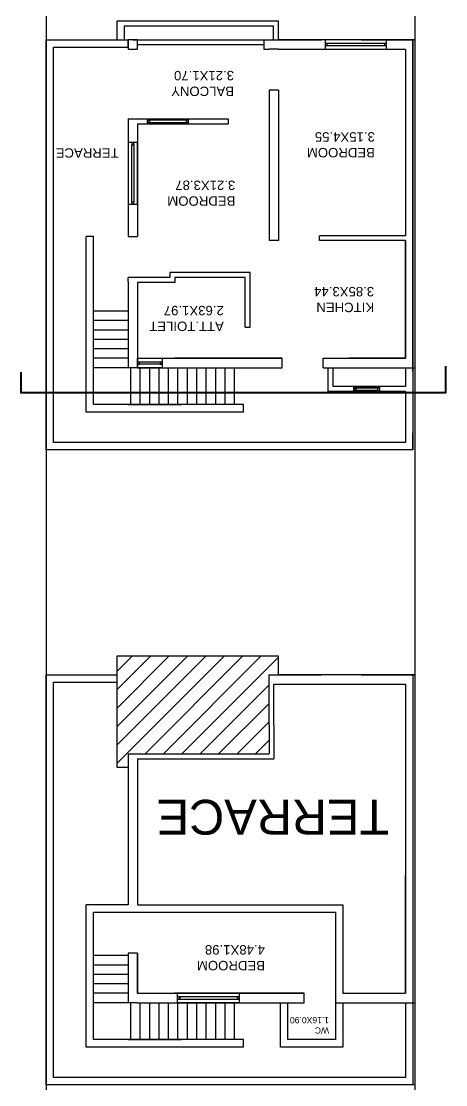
# Model space of a CAD drawing. Header units: metres. Extents: x 1916 to 2048, y 881 to 949.
# Drawn here: x 1916.13 to 1926.49, y 889.58 to 915.52 of the extents above; entities that cross this region are included whole.
import ezdxf

# ---------------------------------------------------------------- set-up
doc = ezdxf.new("R2010")
doc.units = ezdxf.units.M
for name, color, linetype in [('0.18', 4, 'Continuous'), ('DIL', 7, 'Continuous'), ('WINDOWS', 5, 'Continuous')]:
    doc.layers.add(name, color=color, linetype=linetype)
doc.styles.get("Standard").update_dxf_attribs({"font": 'arial.ttf'})

msp = doc.modelspace()

# ---------------------------------------------------------------- hatches: boundary and pattern name
h = msp.add_hatch()
h.set_pattern_fill('ANSI31', color=256, scale=0.1, angle=180)
h.set_pattern_definition([(225, (3973.6985, 1817.09013), (0.224506403, -0.224506403), [])])
h.paths.add_polyline_path([(1918.466, 900.03), (1918.466, 899.58), (1918.466, 897.329), (1918.74, 897.329), (1918.74, 897.6), (1918.74, 897.65), (1922.18, 897.65), (1922.18, 898.35), (1922.18, 899.58), (1922.41, 899.58), (1922.41, 900.03)])

# ---------------------------------------------------------------- linework, layer by layer
for p, q in [((1922.41, 915.516), (1918.466, 915.516)), ((1918.466, 915.516), (1918.466, 915.066)), ((1922.29, 915.396), (1918.646, 915.396)), ((1918.646, 915.396), (1918.646, 915.066)), ((1922.29, 915.066), (1922.29, 915.396)), ((1922.41, 915.066), (1922.41, 915.516)), ((1916.74, 905.066), (1916.74, 915.066)), ((1916.74, 915.066), (1918.74, 915.066)), ((1918.86, 915.066), (1918.74, 915.066)), ((1918.74, 914.886), (1918.74, 915.066)), ((1918.74, 915.066), (1918.74, 914.836)), ((1918.97, 915.066), (1918.74, 915.066)), ((1918.86, 915.066), (1921.11, 915.066)), ((1918.97, 914.886), (1918.97, 915.066)), ((1918.97, 914.836), (1918.97, 915.066)), ((1921.11, 915.066), (1923.46, 915.066)), ((1922.05, 915.066), (1922.05, 914.836)), ((1925.69, 915.066), (1922.41, 915.066)), ((1924.424, 915.066), (1925.74, 915.066)), ((1925.56, 915.066), (1924.424, 915.066)), ((1925.74, 915.066), (1925.56, 915.066)), ((1925.69, 906.976), (1925.69, 915.066)), ((1925.74, 915.066), (1925.74, 907.066)), ((1916.92, 905.246), (1916.92, 914.886)), ((1916.92, 914.886), (1918.74, 914.886)), ((1918.74, 914.836), (1918.97, 914.836)), ((1918.97, 914.946), (1921.11, 914.946)), ((1921.11, 914.946), (1922.05, 914.946)), ((1922.05, 914.836), (1922.18, 914.836)), ((1922.41, 914.836), (1922.18, 914.836)), ((1922.41, 914.836), (1925.51, 914.836)), ((1924.424, 914.836), (1925.51, 914.836)), ((1925.51, 914.836), (1925.51, 910.346)), ((1925.51, 914.836), (1925.51, 910.336)), ((1925.51, 914.836), (1925.51, 910.286)), ((1922.18, 913.836), (1922.18, 910.166)), ((1922.41, 913.836), (1922.18, 913.836)), ((1922.41, 913.836), (1922.41, 910.166)), ((1918.74, 913.136), (1918.74, 911.336)), ((1918.74, 913.136), (1921.18, 913.136)), ((1918.74, 913.086), (1918.74, 911.336)), ((1918.74, 913.086), (1918.74, 910.266)), ((1918.97, 913.016), (1918.97, 910.266)), ((1918.97, 913.016), (1918.97, 910.266)), ((1918.97, 913.016), (1918.97, 910.266)), ((1918.97, 913.016), (1918.97, 910.266)), ((1918.97, 913.016), (1921.18, 913.016)), ((1921.18, 913.136), (1921.18, 913.016)), ((1922.18, 913.136), (1922.18, 913.136)), ((1922.18, 913.136), (1922.18, 913.136)), ((1922.18, 913.016), (1922.18, 913.016)), ((1917.9, 910.266), (1917.72, 910.266)), ((1917.9, 906.166), (1917.9, 910.266)), ((1918.74, 910.266), (1918.97, 910.266)), ((1922.41, 910.166), (1922.18, 910.166)), ((1922.41, 910.166), (1922.18, 910.166)), ((1925.51, 910.286), (1923.41, 910.286)), ((1923.41, 910.166), (1923.41, 910.286)), ((1925.51, 910.166), (1923.41, 910.166)), ((1925.51, 910.166), (1925.51, 907.296)), ((1925.51, 907.296), (1925.51, 910.166)), ((1925.51, 910.166), (1925.51, 907.296)), ((1919.882, 909.386), (1919.762, 909.386)), ((1919.762, 909.386), (1919.762, 909.266)), ((1921.72, 909.386), (1919.882, 909.386)), ((1921.72, 908.056), (1921.72, 909.386)), ((1918.74, 909.169), (1918.74, 909.266)), ((1918.97, 909.266), (1918.74, 909.266)), ((1918.74, 909.169), (1918.74, 907.066)), ((1918.74, 909.169), (1918.74, 907.066)), ((1919.762, 909.266), (1918.97, 909.266)), ((1918.97, 909.146), (1918.97, 907.066)), ((1919.882, 909.146), (1918.97, 909.146)), ((1921.6, 909.266), (1919.882, 909.266)), ((1919.882, 909.266), (1919.882, 909.146)), ((1919.882, 909.266), (1919.882, 909.146)), ((1921.6, 908.056), (1921.6, 909.266)), ((1921.6, 908.056), (1921.6, 909.266)), ((1918.74, 908.446), (1917.9, 908.446)), ((1918.74, 908.216), (1917.9, 908.216)), ((1921.6, 908.056), (1921.72, 908.056)), ((1918.74, 907.986), (1917.9, 907.986)), ((1918.74, 907.756), (1917.9, 907.756)), ((1918.74, 907.526), (1917.9, 907.526)), ((1918.74, 907.296), (1917.9, 907.296)), ((1918.97, 907.296), (1922.501, 907.296)), ((1922.501, 907.296), (1919.871, 907.296)), ((1922.501, 907.066), (1922.501, 907.296)), ((1923.501, 907.296), (1925.51, 907.296)), ((1923.501, 907.066), (1923.501, 907.296)), ((1925.51, 907.296), (1924.13, 907.296)), ((1925.277, 907.296), (1925.51, 907.296)), ((1918.74, 907.066), (1917.9, 907.066)), ((1918.97, 907.066), (1918.74, 907.066)), ((1918.8, 907.066), (1918.8, 906.166)), ((1918.97, 907.066), (1918.97, 907.066)), ((1918.97, 907.066), (1922.501, 907.066)), ((1919.03, 907.066), (1919.03, 906.166)), ((1919.26, 907.066), (1919.26, 906.166)), ((1919.49, 907.066), (1919.49, 906.166)), ((1919.72, 907.066), (1919.72, 906.166)), ((1919.95, 907.066), (1919.95, 906.166)), ((1920.18, 907.066), (1920.18, 906.166)), ((1920.41, 907.066), (1920.41, 906.166)), ((1920.64, 907.066), (1920.64, 906.166)), ((1920.87, 907.066), (1920.87, 906.166)), ((1921.1, 907.066), (1921.1, 906.166)), ((1921.33, 907.066), (1921.33, 906.166)), ((1923.501, 907.066), (1923.51, 907.066)), ((1923.51, 907.066), (1925.74, 907.066)), ((1923.621, 906.486), (1923.621, 907.066)), ((1923.741, 906.606), (1923.741, 907.066)), ((1925.51, 907.066), (1925.51, 906.606)), ((1925.51, 907.066), (1925.51, 907.056)), ((1925.51, 907.056), (1925.51, 906.606)), ((1925.69, 907.066), (1925.69, 905.066)), ((1925.51, 906.486), (1923.621, 906.486)), ((1925.51, 906.606), (1923.741, 906.606)), ((1925.51, 906.486), (1925.51, 905.246)), ((1918.8, 906.166), (1917.9, 906.166)), ((1918.74, 906.166), (1920.04, 906.166)), ((1921.56, 906.166), (1918.8, 906.166)), ((1921.56, 905.986), (1921.56, 906.166)), ((1925.69, 905.066), (1925.69, 905.476)), ((1925.51, 905.246), (1916.92, 905.246)), ((1925.69, 905.066), (1916.74, 905.066)), ((1922.41, 900.03), (1918.466, 900.03)), ((1918.466, 900.03), (1918.466, 899.58)), ((1922.41, 899.58), (1922.41, 900.03)), ((1916.74, 889.58), (1916.74, 899.58)), ((1916.74, 899.58), (1918.466, 899.58)), ((1922.18, 899.58), (1923.46, 899.58)), ((1925.69, 899.58), (1922.41, 899.58)), ((1924.424, 899.58), (1925.74, 899.58)), ((1925.56, 899.58), (1924.424, 899.58)), ((1925.74, 899.58), (1925.56, 899.58)), ((1925.74, 899.58), (1925.74, 891.58)), ((1916.92, 889.76), (1916.92, 899.4)), ((1916.92, 899.4), (1918.466, 899.4)), ((1922.3, 899.35), (1925.51, 899.35)), ((1924.424, 899.35), (1925.51, 899.35)), ((1925.51, 899.35), (1925.51, 894.86)), ((1925.51, 899.35), (1925.51, 894.85)), ((1925.51, 899.35), (1925.51, 894.68)), ((1922.18, 898.35), (1922.18, 897.65)), ((1922.3, 898.35), (1922.3, 897.53)), ((1918.74, 897.65), (1918.74, 895.85)), ((1918.74, 897.65), (1922.18, 897.65)), ((1922.18, 897.65), (1922.18, 897.65)), ((1922.18, 897.65), (1922.18, 897.65)), ((1918.74, 897.6), (1918.74, 895.85)), ((1918.74, 897.6), (1918.74, 893.97)), ((1918.97, 897.53), (1918.97, 894.78)), ((1918.97, 897.53), (1918.97, 894.78)), ((1918.97, 897.53), (1918.97, 894.78)), ((1918.97, 897.53), (1918.97, 893.97)), ((1918.97, 897.53), (1922.3, 897.53)), ((1922.18, 897.53), (1922.18, 897.53)), ((1925.51, 894.68), (1925.51, 891.81)), ((1925.51, 891.81), (1925.51, 894.68)), ((1925.51, 894.68), (1925.51, 891.81)), ((1918.74, 893.97), (1917.72, 893.97)), ((1917.9, 890.68), (1917.9, 893.79)), ((1917.9, 893.79), (1918.97, 893.79)), ((1918.97, 893.97), (1923.98, 893.97)), ((1918.97, 893.79), (1923.8, 893.79)), ((1923.8, 893.79), (1923.8, 891.81)), ((1923.98, 893.97), (1923.98, 891.81)), ((1918.74, 892.73), (1917.9, 892.73)), ((1918.74, 892.79), (1918.74, 891.58)), ((1918.74, 892.79), (1918.74, 891.58)), ((1918.97, 892.79), (1918.74, 892.79)), ((1918.97, 892.79), (1918.97, 891.81)), ((1918.97, 892.79), (1918.97, 891.81)), ((1918.97, 891.81), (1918.97, 892.79)), ((1918.74, 892.5), (1917.9, 892.5)), ((1918.74, 892.27), (1917.9, 892.27)), ((1918.74, 892.04), (1917.9, 892.04)), ((1918.74, 891.81), (1917.9, 891.81)), ((1918.97, 891.81), (1923.04, 891.81)), ((1923.04, 891.81), (1919.871, 891.81)), ((1923.04, 891.58), (1923.04, 891.81)), ((1923.8, 891.81), (1923.8, 891.58)), ((1923.98, 891.81), (1925.51, 891.81)), ((1925.277, 891.81), (1925.51, 891.81)), ((1918.74, 891.58), (1917.9, 891.58)), ((1918.97, 891.58), (1918.74, 891.58)), ((1918.8, 891.58), (1918.8, 890.68)), ((1918.97, 891.58), (1923.04, 891.58)), ((1919.03, 891.58), (1919.03, 890.68)), ((1919.26, 891.58), (1919.26, 890.68)), ((1919.49, 891.58), (1919.49, 890.68)), ((1919.72, 891.58), (1919.72, 890.68)), ((1919.95, 891.58), (1919.95, 890.68)), ((1920.18, 891.58), (1920.18, 890.68)), ((1920.41, 891.58), (1920.41, 890.68)), ((1920.64, 891.58), (1920.64, 890.68)), ((1920.87, 891.58), (1920.87, 890.68)), ((1921.1, 891.58), (1921.1, 890.68)), ((1921.33, 891.58), (1921.33, 890.68)), ((1922.46, 890.5), (1922.46, 891.58)), ((1922.64, 890.68), (1922.64, 891.58)), ((1923.8, 891.58), (1925.74, 891.58)), ((1923.8, 891.58), (1923.8, 890.68)), ((1923.98, 891.58), (1923.98, 890.5)), ((1925.51, 891.58), (1925.51, 891.12)), ((1925.51, 891.58), (1925.51, 889.76)), ((1925.51, 891.58), (1925.51, 891.57)), ((1925.51, 891.57), (1925.51, 891.12)), ((1925.69, 891.58), (1925.69, 889.58)), ((1918.8, 890.68), (1917.9, 890.68)), ((1918.74, 890.68), (1920.04, 890.68)), ((1921.56, 890.68), (1918.8, 890.68)), ((1921.56, 890.5), (1921.56, 890.68)), ((1923.8, 890.68), (1922.64, 890.68)), ((1923.98, 890.5), (1922.46, 890.5)), ((1925.51, 889.76), (1916.92, 889.76)), ((1925.69, 889.58), (1916.74, 889.58)), ((1925.74, 889.58), (1916.74, 889.58))]:
    msp.add_line(p, q)
for p in [(1925.74, 946.891), (1916.74, 940.371)]:
    msp.add_ray(p, (0, -1))
for points in [[(1921.56, 905.986), (1918.8, 905.986), (1917.72, 905.986), (1917.72, 910.266)], [(1921.56, 890.5), (1918.8, 890.5), (1917.72, 890.5), (1917.72, 893.97)]]:
    msp.add_lwpolyline(points)
at = {"layer": '0.18', "color": 0, "lineweight": 40}
msp.add_line((1926.492, 906.455), (1926.492, 907.106), dxfattribs=at)
msp.add_lwpolyline([(1926.492, 906.455), (1916.133, 906.455), (1916.133, 906.96)], dxfattribs=at)
at = {"layer": 'DIL', "color": 4}
for p, q in [((1925.69, 915.066), (1925.69, 907.066)), ((1925.69, 899.58), (1925.69, 891.58))]:
    msp.add_line(p, q, dxfattribs=at)
at = {"layer": 'DIL'}
for p, q in [((1918.466, 899.58), (1918.466, 897.329)), ((1922.18, 898.35), (1922.18, 899.58)), ((1922.3, 898.35), (1922.3, 899.35)), ((1918.466, 897.329), (1918.74, 897.329))]:
    msp.add_line(p, q, dxfattribs=at)
at = {"layer": 'WINDOWS'}
for p, q in [((1925.05, 915.066), (1923.55, 915.066)), ((1923.55, 915.066), (1923.55, 914.836)), ((1925.05, 914.836), (1925.05, 915.066)), ((1923.55, 914.836), (1925.05, 914.836)), ((1925, 914.976), (1923.6, 914.976)), ((1923.6, 914.926), (1925, 914.926)), ((1919.21, 913.016), (1919.21, 913.136)), ((1919.21, 913.136), (1920.21, 913.136)), ((1919.21, 913.016), (1920.21, 913.016)), ((1920.16, 913.101), (1919.26, 913.101)), ((1919.26, 913.101), (1919.26, 913.051)), ((1919.26, 913.051), (1920.16, 913.051)), ((1920.21, 913.136), (1920.21, 913.016)), ((1918.97, 912.556), (1918.74, 912.556)), ((1918.74, 912.556), (1918.74, 911.056)), ((1918.83, 911.106), (1918.83, 912.506)), ((1918.88, 912.506), (1918.88, 911.106)), ((1918.97, 911.056), (1918.97, 912.556)), ((1918.74, 911.056), (1918.97, 911.056)), ((1918.88, 911.106), (1918.83, 911.106)), ((1918.97, 907.296), (1919.57, 907.296)), ((1918.97, 907.066), (1918.97, 907.296)), ((1919.57, 907.296), (1919.57, 907.066)), ((1918.97, 907.066), (1918.97, 907.066)), ((1919.57, 907.066), (1918.97, 907.066)), ((1919.52, 907.206), (1919.02, 907.206)), ((1919.52, 907.156), (1919.02, 907.156)), ((1924.251, 906.486), (1924.251, 906.606)), ((1924.88, 906.486), (1924.251, 906.486)), ((1924.83, 906.571), (1924.301, 906.571)), ((1924.301, 906.571), (1924.301, 906.521)), ((1924.301, 906.521), (1924.83, 906.521)), ((1924.88, 906.486), (1924.88, 906.606)), ((1919.95, 891.58), (1919.95, 891.81)), ((1919.95, 891.81), (1921.45, 891.81)), ((1921.4, 891.72), (1920, 891.72)), ((1920, 891.72), (1920, 891.67)), ((1921.45, 891.81), (1921.45, 891.58)), ((1921.45, 891.58), (1919.95, 891.58)), ((1920, 891.67), (1921.4, 891.67))]:
    msp.add_line(p, q, dxfattribs=at)
at = {"layer": 'WINDOWS', "color": 0}
msp.add_line((1924.251, 906.606), (1924.88, 906.606), dxfattribs=at)
at = {"layer": 'WINDOWS'}
for points in [[(1923.6, 914.976), (1923.55, 914.976), (1923.55, 914.926), (1923.6, 914.926)], [(1925.05, 914.976), (1925, 914.976), (1925, 914.926), (1925.05, 914.926)], [(1919.26, 913.101), (1919.21, 913.101), (1919.21, 913.051), (1919.26, 913.051)], [(1920.21, 913.101), (1920.16, 913.101), (1920.16, 913.051), (1920.21, 913.051)], [(1918.88, 912.556), (1918.83, 912.556), (1918.83, 912.506), (1918.88, 912.506)], [(1918.88, 911.106), (1918.83, 911.106), (1918.83, 911.056), (1918.88, 911.056)], [(1919.02, 907.206), (1918.97, 907.206), (1918.97, 907.156), (1919.02, 907.156)], [(1919.57, 907.206), (1919.52, 907.206), (1919.52, 907.156), (1919.57, 907.156)], [(1924.301, 906.571), (1924.251, 906.571), (1924.251, 906.521), (1924.301, 906.521)], [(1924.88, 906.571), (1924.83, 906.571), (1924.83, 906.521), (1924.88, 906.521)], [(1920, 891.72), (1919.95, 891.72), (1919.95, 891.67), (1920, 891.67)], [(1921.45, 891.72), (1921.4, 891.72), (1921.4, 891.67), (1921.45, 891.67)]]:
    msp.add_lwpolyline(points, close=True, dxfattribs=at)

# ---------------------------------------------------------------- texts
at = {"attachment_point": 1, "rotation": 180}
for s, width, insert, char_height in [('BALCONY\\P3.21X1.70', 12.37095, (1921.326, 913.693), 0.23), ('BEDROOM\\P3.15X4.55', 9.34946, (1924.763, 912.197), 0.23), ('TERRACE', 4.61043, (1918.509, 912.189), 0.23), ('BEDROOM\\P3.21X3.87', 6.28681, (1921.357, 911.017), 0.23), ('KITCHEN\\P3.85X3.44', 4.54375, (1924.745, 908.423), 0.23), ('ATT.TOILET\\P2.63X1.97', 0.79337, (1921.077, 907.962), 0.23), ('TERRACE', 6.94615, (1925.112, 895.68), 0.85), ('WC\\P1.16X0.90', 3.15673, (1923.645, 890.829), 0.15)]:
    msp.add_mtext_dynamic_manual_height_columns(s, width=width, gutter_width=12.5, heights=[0], dxfattribs=dict(at, insert=insert, char_height=char_height))
at = {"layer": 'DIL', "insert": (1922.08, 892.371), "char_height": 0.23, "attachment_point": 1, "rotation": 180}
msp.add_mtext_dynamic_manual_height_columns('BEDROOM\\P4.48X1.98', width=1, gutter_width=12.5, heights=[0], dxfattribs=at)

doc.saveas('drawing.dxf')
